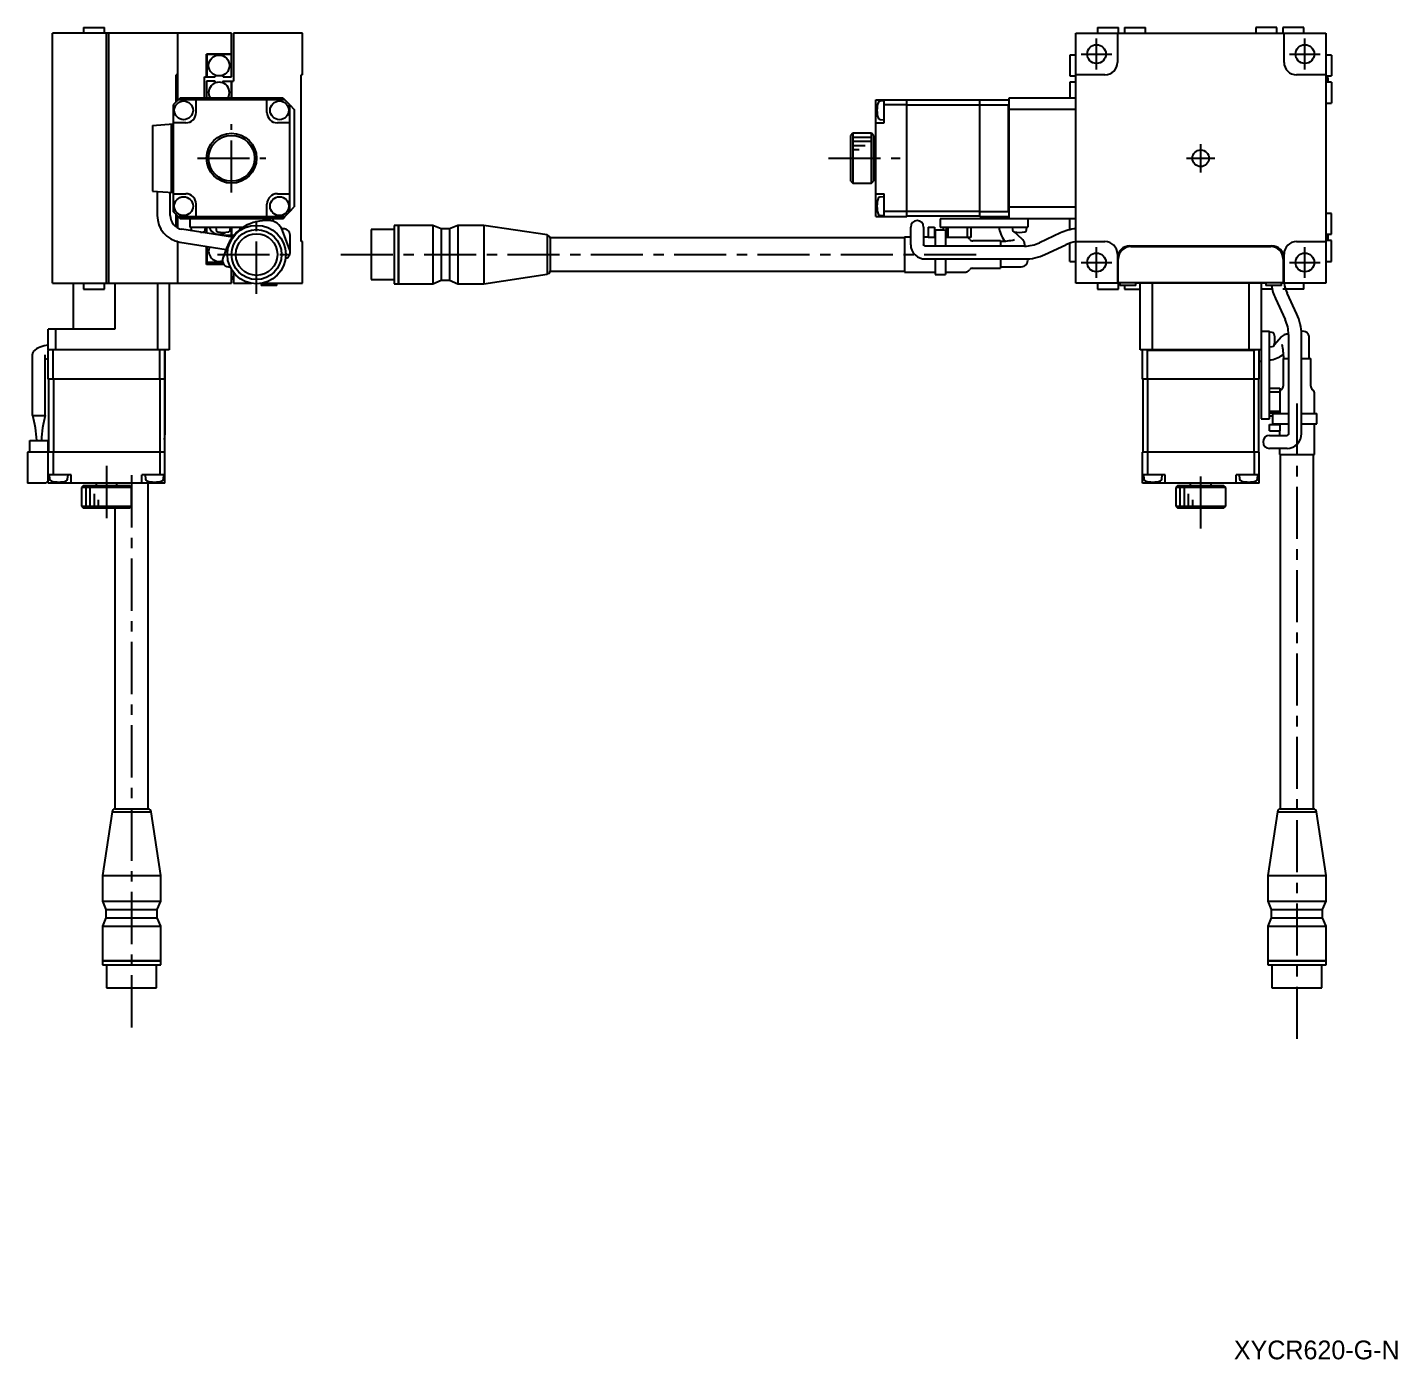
# Model space of a CAD drawing. Extents: x -249 to 412, y 17 to 418.
# Drawn here: x 83 to 411.9, y 16.9 to 336.6 of the extents above; entities that cross this region are included whole.
import ezdxf

# ---------------------------------------------------------------- set-up
doc = ezdxf.new("R2010")
doc.units = 0
doc.header["$LTSCALE"] = 10
doc.linetypes.add('CENTER', pattern=[2, 1.25, -0.25, 0.25, -0.25])
doc.layers.add('1', color=7, linetype='CONTINUOUS')
doc.styles.get("Standard").update_dxf_attribs({"font": 'FGP教科書体NT-M'})

msp = doc.modelspace()

# ---------------------------------------------------------------- linework, layer by layer
at = {"layer": '1', "color": 7, "linetype": 'CONTINUOUS'}
for p, q in [((96.482869, 336.622078), (96.482869, 335.222078)), ((96.482869, 336.622078), (101.482869, 336.622078)), ((101.482869, 335.222078), (101.482869, 336.622078)), ((339.846241, 336.622078), (344.846241, 336.622078)), ((339.846241, 336.622078), (339.846241, 335.222078)), ((344.846241, 335.222078), (344.846241, 336.622078)), ((346.346241, 336.622078), (351.346241, 336.622078)), ((346.346241, 336.622078), (346.346241, 335.222078)), ((351.346241, 335.222078), (351.346241, 336.622078)), ((382.846241, 336.622078), (377.846241, 336.622078)), ((377.846241, 336.622078), (377.846241, 335.222078)), ((382.846241, 335.222078), (382.846241, 336.622078)), ((389.346241, 336.622078), (384.346241, 336.622078)), ((384.346241, 336.622078), (384.346241, 335.222078)), ((389.346241, 335.222078), (389.346241, 336.622078)), ((88.982869, 275.222078), (88.982869, 335.222078)), ((131.982869, 335.222078), (88.982869, 335.222078)), ((101.982869, 275.222078), (101.982869, 335.222078)), ((102.482869, 335.222078), (102.482869, 275.222078)), ((118.982869, 335.222078), (118.982869, 319.078484)), ((131.982869, 324.722078), (131.982869, 335.222078)), ((132.482869, 335.222078), (132.482869, 323.722078)), ((148.982869, 335.222078), (132.482869, 335.222078)), ((148.982869, 325.222078), (148.982869, 335.222078)), ((334.596241, 335.222078), (394.596241, 335.222078)), ((334.596241, 275.222078), (334.596241, 335.222078)), ((344.596241, 335.222078), (344.596241, 328.222078)), ((384.596241, 328.222078), (384.596241, 335.222078)), ((394.596241, 335.222078), (394.596241, 275.222078)), ((125.982869, 330.222078), (131.982869, 330.222078)), ((125.982869, 324.722078), (125.982869, 330.222078)), ((126.032869, 330.172078), (125.982869, 330.222078)), ((126.032869, 330.172078), (126.032869, 324.722078)), ((131.982869, 330.172078), (126.032869, 330.172078)), ((334.596241, 329.972078), (333.196241, 329.972078)), ((333.196241, 329.972078), (333.196241, 324.972078)), ((395.996241, 329.972078), (394.596241, 329.972078)), ((395.996241, 329.972078), (395.996241, 324.972078)), ((118.982869, 325.222078), (118.682869, 325.222078)), ((118.682869, 318.790791), (118.682869, 325.222078)), ((125.482869, 319.722078), (125.482869, 324.722078)), ((125.482869, 324.722078), (127.980267, 324.722078)), ((127.980267, 323.722078), (125.982869, 323.722078)), ((125.982869, 323.722078), (125.982869, 319.722078)), ((127.980267, 324.722078), (128.319802, 325.061613)), ((128.319802, 323.382543), (127.980267, 323.722078)), ((129.985471, 324.722078), (129.645936, 325.061613)), ((129.985471, 323.722078), (129.645936, 323.382543)), ((129.985471, 324.722078), (131.982869, 324.722078)), ((129.985471, 323.722078), (132.482869, 323.722078)), ((131.932869, 319.722078), (131.932869, 323.722078)), ((131.982869, 323.722078), (131.982869, 319.722078)), ((148.982869, 325.222078), (148.682869, 325.222078)), ((148.682869, 285.222078), (148.682869, 325.222078)), ((333.196241, 324.972078), (334.596241, 324.972078)), ((333.196241, 323.472078), (333.196241, 319.722078)), ((334.596241, 323.472078), (333.196241, 323.472078)), ((341.596241, 325.222078), (334.596241, 325.222078)), ((394.596241, 325.222078), (387.596241, 325.222078)), ((394.596241, 324.972078), (395.996241, 324.972078)), ((395.096241, 324.622078), (394.596241, 324.622078)), ((395.996241, 323.472078), (394.596241, 323.472078)), ((395.096241, 324.622078), (395.096241, 323.472078)), ((395.996241, 323.472078), (395.996241, 318.472078)), ((119.18287, 319.222078), (117.98287, 318.022078)), ((119.70484, 319.722078), (119.18287, 319.222078)), ((144.78287, 319.222078), (119.18287, 319.222078)), ((119.70484, 319.722078), (144.260899, 319.722078)), ((123.48287, 316.222078), (123.48287, 319.222078)), ((140.48287, 316.222078), (140.48287, 319.222078)), ((144.260899, 319.722078), (144.78287, 319.222078)), ((145.98287, 318.022078), (144.78287, 319.222078)), ((286.596241, 291.222078), (286.596241, 319.222078)), ((286.596241, 319.222078), (294.096241, 319.222078)), ((288.596241, 313.722078), (288.596241, 319.222078)), ((294.096241, 291.222078), (294.096241, 319.222078)), ((311.596241, 319.122078), (294.096241, 319.122078)), ((311.596241, 319.222078), (318.596241, 319.222078)), ((311.596241, 291.222078), (311.596241, 319.222078)), ((318.596241, 319.722078), (334.596241, 319.722078)), ((318.596241, 290.722078), (318.596241, 319.722078)), ((117.98287, 318.06731), (117.98287, 292.376845)), ((145.98287, 318.022078), (146.98287, 316.883982)), ((145.98287, 292.422078), (145.98287, 318.022078)), ((146.98287, 316.883982), (146.98287, 293.560174)), ((288.596241, 318.972078), (287.610961, 318.885877)), ((294.096241, 318.022078), (288.596241, 318.022078)), ((311.596241, 317.980656), (294.096241, 317.980656)), ((311.596241, 318.022078), (318.496241, 318.022078)), ((318.496241, 318.022078), (318.596241, 318.122078)), ((318.496241, 292.422078), (318.496241, 318.022078)), ((334.596241, 316.883982), (318.596241, 316.883982)), ((394.596241, 318.472078), (395.996241, 318.472078)), ((112.98287, 313.122438), (117.98287, 313.472078)), ((112.98287, 313.122444), (112.98287, 297.321712)), ((117.48287, 313.437114), (117.48287, 297.007041)), ((120.98287, 313.722078), (117.98287, 313.722078)), ((145.98287, 313.722078), (142.98287, 313.722078)), ((286.596241, 313.722078), (288.596241, 313.722078)), ((287.610961, 314.558279), (288.596241, 314.472078)), ((281.096241, 311.222078), (280.596241, 310.722078)), ((280.596241, 299.722078), (280.596241, 310.722078)), ((281.096241, 311.222078), (281.096241, 299.222078)), ((285.596241, 311.222078), (281.096241, 311.222078)), ((285.596241, 299.222078), (285.596241, 311.222078)), ((286.096241, 310.722078), (285.596241, 311.222078)), ((286.096241, 310.722078), (286.096241, 299.722078)), ((286.596241, 307.722078), (286.096241, 307.722078)), ((286.096241, 302.722078), (286.596241, 302.722078)), ((280.596241, 299.722078), (281.096241, 299.222078)), ((285.596241, 299.222078), (286.096241, 299.722078)), ((112.98287, 297.321712), (117.98287, 296.972078)), ((114.15787, 297.239548), (114.15787, 291.491872)), ((117.25787, 291.491872), (117.25787, 297.022775)), ((117.98287, 296.722078), (120.98287, 296.722078)), ((142.98287, 296.722078), (145.98287, 296.722078)), ((281.096241, 299.222078), (285.596241, 299.222078)), ((286.596241, 296.722078), (288.596241, 296.722078)), ((288.596241, 291.222078), (288.596241, 296.722078)), ((123.48287, 291.222078), (123.48287, 294.222078)), ((140.48287, 291.222078), (140.48287, 294.222078)), ((145.98287, 292.422078), (146.98287, 293.560174)), ((288.596241, 295.972078), (287.610961, 295.885877)), ((318.596241, 293.560174), (334.596241, 293.560174)), ((117.98287, 292.422078), (119.18287, 291.222078)), ((118.682869, 288.724966), (118.682869, 291.653364)), ((118.982869, 291.365672), (118.982869, 288.53861)), ((119.18287, 291.222078), (119.70484, 290.722078)), ((119.18287, 291.222078), (144.78287, 291.222078)), ((144.260899, 290.722078), (119.70484, 290.722078)), ((121.98287, 290.722078), (121.98287, 288.722078)), ((140.859324, 290.253897), (140.211503, 290.253897)), ((141.98287, 290.07141), (141.98287, 290.722078)), ((144.260899, 290.722078), (144.78287, 291.222078)), ((144.78287, 291.222078), (145.98287, 292.422078)), ((286.596241, 291.222078), (294.096241, 291.222078)), ((287.610961, 291.558279), (288.596241, 291.472078)), ((294.096241, 292.422078), (288.596241, 292.422078)), ((311.596241, 292.463499), (294.096241, 292.463499)), ((311.596241, 291.322078), (294.096241, 291.322078)), ((302.096241, 290.722078), (302.096241, 288.722078)), ((334.596241, 290.722078), (302.096241, 290.722078)), ((311.596241, 292.422078), (318.496241, 292.422078)), ((311.596241, 291.222078), (318.596241, 291.222078)), ((315.865451, 291.222012), (315.915241, 290.721883)), ((318.596241, 292.322078), (318.496241, 292.422078)), ((323.096241, 290.722078), (323.096241, 288.722078)), ((333.196241, 288.071704), (333.196241, 290.722078)), ((395.996241, 291.972078), (394.596241, 291.972078)), ((395.996241, 286.972078), (395.996241, 291.972078)), ((132.18387, 286.250352), (120.052486, 288.171775)), ((121.98287, 288.722078), (134.878296, 288.722078)), ((122.23287, 288.722078), (122.292606, 288.03929)), ((125.482869, 287.311686), (125.482869, 287.688865)), ((125.673133, 288.03929), (125.73287, 288.722078)), ((125.982869, 288.722078), (125.982869, 287.232494)), ((128.147793, 286.889604), (128.319802, 287.061613)), ((128.23287, 288.722078), (128.292606, 288.03929)), ((129.645936, 287.061613), (129.985471, 286.722078)), ((132.482869, 286.722078), (129.985471, 286.722078)), ((131.673133, 288.03929), (131.73287, 288.722078)), ((131.932869, 286.722078), (131.932869, 288.722078)), ((131.982869, 288.722078), (131.982869, 286.722078)), ((132.482869, 286.722078), (132.482869, 286.628127)), ((133.93287, 288.722078), (133.93287, 288.05127)), ((145.939393, 283.126026), (144.195233, 287.918069)), ((146.03287, 282.595895), (146.03287, 286.747706)), ((171.010454, 288.122076), (165.510453, 288.122076)), ((165.510453, 288.122076), (165.510453, 276.12208)), ((172.010456, 289.122077), (171.010454, 289.122077)), ((171.010454, 289.122077), (171.010454, 275.122079)), ((172.010456, 289.122077), (172.010456, 275.122079)), ((172.060456, 289.122077), (172.010456, 289.072077)), ((172.060456, 289.122077), (172.060456, 275.122079)), ((180.317456, 289.122077), (172.060456, 289.122077)), ((180.317456, 289.122077), (180.317456, 275.122079)), ((182.317456, 288.272078), (180.317456, 289.122077)), ((182.317456, 288.272078), (182.317456, 275.972078)), ((184.317456, 288.272078), (182.317456, 288.272078)), ((186.317456, 289.122077), (184.317456, 288.272078)), ((184.317456, 288.272078), (184.317456, 275.972078)), ((186.317456, 289.122077), (186.317456, 275.122079)), ((192.510455, 289.122077), (186.317456, 289.122077)), ((192.510455, 289.122077), (192.510455, 275.122079)), ((207.744437, 286.806403), (192.510455, 289.122077)), ((207.744437, 286.806403), (207.744437, 277.437752)), ((208.468111, 286.122078), (208.468111, 278.122078)), ((293.510455, 286.122078), (208.468111, 286.122078)), ((294.983163, 286.322078), (293.510455, 286.322078)), ((293.510455, 286.322078), (293.510455, 277.922078)), ((294.983163, 284.47528), (294.983163, 288.703897)), ((298.083163, 288.703897), (298.083163, 284.47528)), ((299.196241, 286.322078), (298.083163, 286.322078)), ((299.196241, 288.722078), (299.196241, 286.222078)), ((299.196241, 288.722078), (300.696241, 288.722078)), ((300.846241, 286.222078), (299.196241, 286.222078)), ((300.696241, 288.722078), (300.696241, 286.222078)), ((300.696241, 287.492078), (300.846241, 287.492078)), ((300.846241, 286.292078), (300.696241, 286.292078)), ((303.041116, 287.992078), (300.846241, 287.992078)), ((300.846241, 287.992078), (300.846241, 284.145895)), ((302.096241, 288.722078), (323.096241, 288.722078)), ((302.796241, 288.722078), (302.796241, 287.992078)), ((303.346241, 287.876802), (303.041116, 287.992078)), ((303.346241, 287.876802), (303.346241, 284.145895)), ((303.496241, 286.292078), (303.346241, 286.292078)), ((309.396241, 286.222078), (303.346241, 286.222078)), ((303.496241, 288.722078), (303.496241, 286.222078)), ((303.911562, 288.722078), (303.911562, 286.222078)), ((308.578996, 288.722078), (308.578996, 286.222078)), ((309.396241, 288.722078), (309.396241, 286.222078)), ((319.346241, 288.722078), (319.405977, 288.03929)), ((321.752882, 285.824703), (319.739897, 287.610591)), ((322.786505, 288.03929), (322.846241, 288.722078)), ((330.931947, 287.289933), (325.887341, 284.937594)), ((394.596241, 286.972078), (395.996241, 286.972078)), ((395.096241, 286.972078), (395.096241, 285.822078)), ((118.682869, 285.222078), (118.682869, 285.31728)), ((118.982869, 285.222078), (118.682869, 285.222078)), ((118.982869, 285.232628), (118.982869, 275.222078)), ((119.567539, 285.109941), (130.662572, 283.35266)), ((125.982869, 279.722078), (125.982869, 284.093852)), ((126.032869, 284.085933), (126.032869, 280.272078)), ((130.767592, 283.6412), (129.896044, 281.246641)), ((148.982869, 285.222078), (148.682869, 285.222078)), ((148.982869, 275.222078), (148.982869, 285.222078)), ((298.084572, 284.450612), (298.083163, 284.47528)), ((298.088702, 284.426381), (298.084572, 284.450612)), ((298.094587, 284.405098), (298.088702, 284.426381)), ((298.101747, 284.385867), (298.094587, 284.405098)), ((298.109926, 284.368154), (298.101747, 284.385867)), ((298.118969, 284.351635), (298.109926, 284.368154)), ((298.12877, 284.33611), (298.118969, 284.351635)), ((298.139249, 284.321446), (298.12877, 284.33611)), ((298.150344, 284.307554), (298.139249, 284.321446)), ((298.162001, 284.294373), (298.150344, 284.307554)), ((298.174174, 284.281858), (298.162001, 284.294373)), ((298.186823, 284.269974), (298.174174, 284.281858)), ((298.199913, 284.258698), (298.186823, 284.269974)), ((298.213409, 284.248009), (298.199913, 284.258698)), ((298.227283, 284.237892), (298.213409, 284.248009)), ((298.241508, 284.228334), (298.227283, 284.237892)), ((298.256057, 284.219327), (298.241508, 284.228334)), ((298.270906, 284.21086), (298.256057, 284.219327)), ((298.286035, 284.202928), (298.270906, 284.21086)), ((298.301421, 284.195525), (298.286035, 284.202928)), ((298.317044, 284.188646), (298.301421, 284.195525)), ((298.332887, 284.182288), (298.317044, 284.188646)), ((298.34893, 284.176446), (298.332887, 284.182288)), ((298.365157, 284.17112), (298.34893, 284.176446)), ((298.381551, 284.166305), (298.365157, 284.17112)), ((298.398096, 284.162002), (298.381551, 284.166305)), ((298.414775, 284.158208), (298.398096, 284.162002)), ((298.431574, 284.154922), (298.414775, 284.158208)), ((298.448477, 284.152146), (298.431574, 284.154922)), ((298.46547, 284.149877), (298.448477, 284.152146)), ((298.482538, 284.148117), (298.46547, 284.149877)), ((298.499668, 284.146866), (298.482538, 284.148117)), ((298.516844, 284.146126), (298.499668, 284.146866)), ((298.533163, 284.145895), (298.516844, 284.146126)), ((322.316217, 284.145895), (298.533163, 284.145895)), ((309.217561, 285.714971), (308.903348, 286.029185)), ((316.510455, 285.422078), (309.924668, 285.422078)), ((316.510455, 285.422078), (316.510455, 284.145895)), ((317.446716, 285.501216), (317.46872, 285.481392)), ((317.46872, 285.481392), (317.612793, 285.353573)), ((322.327953, 284.801259), (322.289267, 284.976981)), ((322.305484, 284.145153), (322.327091, 284.252382)), ((322.327091, 284.252382), (322.347623, 284.43688)), ((322.347699, 284.620559), (322.327953, 284.801259)), ((322.347623, 284.43688), (322.347699, 284.620559)), ((327.197457, 282.12804), (332.242063, 284.480379)), ((333.196241, 280.472078), (333.196241, 284.856634)), ((334.596241, 285.222078), (341.596241, 285.222078)), ((347.596241, 284.222078), (381.596241, 284.222078)), ((347.796241, 284.022078), (381.396241, 284.022078)), ((387.596241, 285.222078), (394.596241, 285.222078)), ((394.596241, 285.822078), (395.096241, 285.822078)), ((395.996241, 285.472078), (394.596241, 285.472078)), ((395.996241, 280.472078), (395.996241, 285.472078)), ((126.032869, 280.272078), (125.982869, 280.222078)), ((129.883542, 280.222078), (125.982869, 280.222078)), ((130.163616, 279.722078), (125.982869, 279.722078)), ((126.032869, 280.272078), (129.86765, 280.272078)), ((298.533163, 281.045895), (322.316217, 281.045895)), ((300.846241, 281.045895), (300.846241, 277.322078)), ((303.346241, 281.045895), (303.346241, 277.322078)), ((316.510455, 281.045895), (316.510455, 278.822078)), ((333.196241, 280.472078), (334.596241, 280.472078)), ((344.596241, 282.222078), (344.596241, 275.222078)), ((344.796241, 275.322078), (344.796241, 281.022078)), ((384.396241, 281.022078), (384.396241, 275.322078)), ((384.596241, 275.222078), (384.596241, 282.222078)), ((394.596241, 280.472078), (395.996241, 280.472078)), ((131.63743, 279.16651), (131.352568, 279.16651)), ((131.982869, 275.222078), (131.982869, 278.516529)), ((132.482869, 276.722078), (131.982869, 276.722078)), ((132.482869, 277.791953), (132.482869, 275.222078)), ((192.510455, 275.122079), (207.744437, 277.437752)), ((208.468111, 278.122078), (293.510455, 278.122078)), ((293.510455, 277.922078), (300.846241, 277.922078)), ((300.846241, 277.322078), (303.346241, 277.322078)), ((303.346241, 277.922078), (308.196241, 277.922078)), ((308.903348, 278.214971), (309.217561, 278.529185)), ((309.924668, 278.822078), (316.510455, 278.822078)), ((316.510455, 279.16651), (321.533163, 279.16651)), ((88.982869, 275.222078), (131.982869, 275.222078)), ((93.98287, 275.222078), (93.98287, 264.222078)), ((96.482869, 275.222078), (96.482869, 273.822078)), ((96.482869, 273.822078), (101.482869, 273.822078)), ((101.482869, 273.822078), (101.482869, 275.222078)), ((103.98287, 275.222078), (103.98287, 264.222078)), ((114.260899, 259.222078), (114.260899, 275.222078)), ((116.98287, 275.222078), (116.98287, 259.222078)), ((132.482869, 276.222078), (131.982869, 276.222078)), ((132.482869, 275.222078), (136.803893, 275.222078)), ((139.082869, 275.209048), (139.082869, 274.722078)), ((142.882869, 274.722078), (139.082869, 274.722078)), ((139.161847, 275.222078), (148.982869, 275.222078)), ((142.882869, 274.722078), (142.882869, 275.222078)), ((165.510453, 276.12208), (171.010454, 276.12208)), ((171.010454, 275.122079), (172.010456, 275.122079)), ((172.010456, 275.172079), (172.060456, 275.122079)), ((172.060456, 275.122079), (180.317456, 275.122079)), ((180.317456, 275.122079), (182.317456, 275.972078)), ((182.317456, 275.972078), (184.317456, 275.972078)), ((184.317456, 275.972078), (186.317456, 275.122079)), ((186.317456, 275.122079), (192.510455, 275.122079)), ((345.196241, 275.222078), (334.596241, 275.222078)), ((339.846241, 275.222078), (339.846241, 273.822078)), ((339.846241, 273.822078), (344.846241, 273.822078)), ((344.596241, 275.822078), (344.796241, 275.822078)), ((384.396241, 275.322078), (344.796241, 275.322078)), ((344.846241, 273.822078), (344.846241, 275.222078)), ((345.196241, 275.322078), (345.196241, 274.722078)), ((348.996241, 274.722078), (345.196241, 274.722078)), ((346.346241, 274.722078), (346.346241, 273.822078)), ((346.346241, 273.822078), (350.096241, 273.822078)), ((348.996241, 274.722078), (348.996241, 275.322078)), ((380.196241, 275.222078), (348.996241, 275.222078)), ((350.096241, 259.222078), (350.096241, 275.222078)), ((352.934337, 275.222078), (352.934337, 259.222078)), ((359.096241, 275.222078), (359.096241, 275.322078)), ((370.096241, 275.222078), (370.096241, 275.322078)), ((376.258145, 259.222078), (376.258145, 275.222078)), ((379.096241, 275.222078), (379.096241, 242.722078)), ((381.746615, 273.822078), (379.096241, 273.822078)), ((380.196241, 275.322078), (380.196241, 274.722078)), ((383.996241, 274.722078), (380.196241, 274.722078)), ((383.996241, 274.722078), (383.996241, 275.322078)), ((394.596241, 275.222078), (383.996241, 275.222078)), ((389.346241, 273.822078), (384.346241, 273.822078)), ((384.396241, 275.822078), (384.596241, 275.822078)), ((389.346241, 273.822078), (389.346241, 275.222078)), ((382.528386, 271.557784), (384.880724, 266.513178)), ((387.690279, 267.823294), (385.33794, 272.8679)), ((87.98287, 259.222078), (87.98287, 264.222078)), ((103.98287, 264.222078), (87.98287, 264.222078)), ((89.70484, 264.222078), (89.70484, 259.222078)), ((379.096241, 263.722078), (381.096241, 263.722078)), ((381.096241, 242.722078), (381.096241, 263.722078)), ((381.779028, 263.412342), (381.096241, 263.472078)), ((381.096241, 259.972078), (381.779028, 260.031814)), ((383.993616, 262.378719), (382.207728, 260.365734)), ((385.01706, 262.95379), (384.841338, 262.915104)), ((385.19776, 262.973536), (385.01706, 262.95379)), ((385.381439, 262.97346), (385.19776, 262.973536)), ((385.565937, 262.952928), (385.381439, 262.97346)), ((385.673166, 262.931321), (385.565937, 262.952928)), ((385.672424, 262.942053), (385.672424, 239.159)), ((388.772424, 239.159), (388.772424, 262.942053)), ((390.651809, 257.136291), (390.651809, 262.159)), ((84.161216, 258.126378), (84.15787, 258.023315)), ((84.15787, 258.023315), (84.15787, 243.522078)), ((84.175455, 258.259111), (84.161216, 258.126378)), ((84.209207, 258.424197), (84.175455, 258.259111)), ((84.260044, 258.584532), (84.209207, 258.424197)), ((84.326292, 258.736534), (84.260044, 258.584532)), ((84.400541, 258.869497), (84.326292, 258.736534)), ((87.257055, 256.99318), (87.982088, 257.173106)), ((87.25787, 243.522078), (87.25787, 258.023315)), ((88.08287, 259.222078), (87.98287, 259.122078)), ((116.98287, 259.222078), (87.98287, 259.222078)), ((87.98287, 252.222078), (87.98287, 259.122078)), ((89.18287, 252.222078), (89.18287, 259.222078)), ((114.78287, 252.222078), (114.78287, 259.222078)), ((115.98287, 259.122078), (115.88287, 259.222078)), ((115.98287, 252.222078), (115.98287, 259.122078)), ((116.03287, 239.159), (116.03287, 259.222078)), ((379.096241, 259.222078), (350.096241, 259.222078)), ((350.596241, 252.222078), (350.596241, 259.222078)), ((351.796241, 259.122078), (351.696241, 259.222078)), ((351.796241, 252.222078), (351.796241, 259.122078)), ((377.396241, 259.122078), (351.796241, 259.122078)), ((377.496241, 259.222078), (377.396241, 259.122078)), ((377.396241, 252.222078), (377.396241, 259.122078)), ((378.596241, 252.222078), (378.596241, 259.222078)), ((378.596307, 256.491288), (379.096436, 256.541078)), ((384.317103, 258.072553), (384.336927, 258.094557)), ((384.336927, 258.094557), (384.464746, 258.23863)), ((384.396241, 257.136291), (385.672424, 257.136291)), ((384.396241, 257.136291), (384.396241, 250.550505)), ((388.772424, 257.136291), (390.996241, 257.136291)), ((390.996241, 250.550505), (390.996241, 257.136291)), ((115.98287, 252.222078), (87.98287, 252.222078)), ((88.08287, 252.222078), (88.08287, 234.722078)), ((89.224291, 252.222078), (89.224291, 234.722078)), ((114.741448, 252.222078), (114.741448, 234.722078)), ((115.88287, 252.222078), (115.88287, 234.722078)), ((378.596241, 252.222078), (350.596241, 252.222078)), ((350.696241, 252.222078), (350.696241, 234.722078)), ((351.837662, 252.222078), (351.837662, 234.722078)), ((377.35482, 252.222078), (377.35482, 234.722078)), ((378.496241, 252.222078), (378.496241, 234.722078)), ((381.096241, 250.022078), (383.596241, 250.022078)), ((383.596241, 250.022078), (383.596241, 243.972078)), ((381.096241, 249.204833), (383.596241, 249.204833)), ((384.103348, 249.843398), (383.789134, 249.529185)), ((391.603348, 249.529185), (391.289134, 249.843398)), ((391.896241, 243.972078), (391.896241, 248.822078)), ((84.15787, 243.522078), (87.28287, 243.522078)), ((381.096241, 244.537399), (383.596241, 244.537399)), ((381.096241, 244.122078), (383.596241, 244.122078)), ((381.096241, 243.422078), (381.826241, 243.422078)), ((381.941516, 243.972078), (381.826241, 243.666953)), ((381.826241, 243.666953), (381.826241, 241.472078)), ((381.941516, 243.972078), (385.672424, 243.972078)), ((383.526241, 244.122078), (383.526241, 243.972078)), ((388.772424, 243.972078), (392.496241, 243.972078)), ((392.496241, 241.472078), (392.496241, 243.972078)), ((379.096241, 242.722078), (381.096241, 242.722078)), ((381.096241, 241.322078), (383.596241, 241.322078)), ((381.096241, 239.822078), (381.096241, 241.322078)), ((381.826241, 241.472078), (385.672424, 241.472078)), ((382.326241, 241.322078), (382.326241, 241.472078)), ((383.526241, 241.472078), (383.526241, 241.322078)), ((383.596241, 241.472078), (383.596241, 239.822078)), ((388.772424, 241.472078), (392.496241, 241.472078)), ((391.896241, 234.136291), (391.896241, 241.472078)), ((83.58287, 234.722078), (83.58287, 237.522078)), ((83.58287, 237.522078), (87.98287, 237.522078)), ((87.98287, 227.222078), (87.98287, 237.522078)), ((115.883511, 237.724097), (116.03287, 239.159)), ((381.096241, 239.822078), (383.596241, 239.822078)), ((381.114422, 238.709), (385.343038, 238.709)), ((383.496241, 239.822078), (383.496241, 238.709)), ((385.367707, 238.710409), (385.343038, 238.709)), ((385.391938, 238.714539), (385.367707, 238.710409)), ((385.413221, 238.720424), (385.391938, 238.714539)), ((385.432452, 238.727584), (385.413221, 238.720424)), ((385.450165, 238.735763), (385.432452, 238.727584)), ((385.466684, 238.744806), (385.450165, 238.735763)), ((385.482209, 238.754607), (385.466684, 238.744806)), ((385.496873, 238.765086), (385.482209, 238.754607)), ((385.510765, 238.776181), (385.496873, 238.765086)), ((385.523946, 238.787838), (385.510765, 238.776181)), ((385.536461, 238.800011), (385.523946, 238.787838)), ((385.548345, 238.81266), (385.536461, 238.800011)), ((385.559621, 238.82575), (385.548345, 238.81266)), ((385.57031, 238.839246), (385.559621, 238.82575)), ((385.580427, 238.85312), (385.57031, 238.839246)), ((385.589985, 238.867345), (385.580427, 238.85312)), ((385.598992, 238.881893), (385.589985, 238.867345)), ((385.607459, 238.896743), (385.598992, 238.881893)), ((385.615391, 238.911871), (385.607459, 238.896743)), ((385.622794, 238.927257), (385.615391, 238.911871)), ((385.629673, 238.942881), (385.622794, 238.927257)), ((385.636031, 238.958724), (385.629673, 238.942881)), ((385.641872, 238.974767), (385.636031, 238.958724)), ((385.647199, 238.990994), (385.641872, 238.974767)), ((385.652014, 239.007388), (385.647199, 238.990994)), ((385.656317, 239.023932), (385.652014, 239.007388)), ((385.660111, 239.040612), (385.656317, 239.023932)), ((385.663396, 239.05741), (385.660111, 239.040612)), ((385.666173, 239.074314), (385.663396, 239.05741)), ((385.668442, 239.091307), (385.666173, 239.074314)), ((385.670202, 239.108375), (385.668442, 239.091307)), ((385.671453, 239.125505), (385.670202, 239.108375)), ((385.672193, 239.142681), (385.671453, 239.125505)), ((385.672424, 239.159), (385.672193, 239.142681)), ((82.98287, 234.722078), (82.98287, 227.222078)), ((115.98287, 234.722078), (82.98287, 234.722078)), ((89.18287, 234.722078), (89.18287, 229.222078)), ((114.78287, 234.722078), (114.78287, 229.222078)), ((115.98287, 227.222078), (115.98287, 234.722078)), ((350.596241, 227.222078), (350.596241, 234.722078)), ((378.596241, 234.722078), (350.596241, 234.722078)), ((351.796241, 234.722078), (351.796241, 229.222078)), ((377.396241, 234.722078), (377.396241, 229.222078)), ((378.596241, 227.222078), (378.596241, 234.722078)), ((385.343038, 235.609), (381.114422, 235.609)), ((383.496241, 235.609), (383.496241, 234.136291)), ((383.496241, 234.136291), (391.896241, 234.136291)), ((383.696241, 234.136291), (383.696241, 149.093948)), ((391.696241, 149.093948), (391.696241, 234.136291)), ((87.48287, 227.222078), (82.98287, 227.222078)), ((87.48287, 227.522078), (87.98287, 227.522078)), ((87.48287, 227.222078), (87.48287, 227.522078)), ((93.48287, 229.222078), (87.98287, 229.222078)), ((115.98287, 227.222078), (87.98287, 227.222078)), ((88.23287, 229.222078), (88.31907, 228.236798)), ((92.646669, 228.236798), (92.73287, 229.222078)), ((93.48287, 227.222078), (93.48287, 229.222078)), ((99.48287, 227.222078), (99.48287, 226.722078)), ((104.48287, 226.722078), (104.48287, 227.222078)), ((110.48287, 227.222078), (110.48287, 229.222078)), ((115.98287, 229.222078), (110.48287, 229.222078)), ((111.23287, 229.222078), (111.31907, 228.236798)), ((111.98287, 149.093948), (111.98287, 227.222078)), ((115.646669, 228.236798), (115.73287, 229.222078)), ((356.096241, 229.222078), (350.596241, 229.222078)), ((378.596241, 227.222078), (350.596241, 227.222078)), ((350.846241, 229.222078), (350.932442, 228.236798)), ((355.26004, 228.236798), (355.346241, 229.222078)), ((356.096241, 227.222078), (356.096241, 229.222078)), ((362.096241, 227.222078), (362.096241, 226.722078)), ((367.096241, 226.722078), (367.096241, 227.222078)), ((373.096241, 227.222078), (373.096241, 229.222078)), ((378.596241, 229.222078), (373.096241, 229.222078)), ((373.846241, 229.222078), (373.932442, 228.236798)), ((378.26004, 228.236798), (378.346241, 229.222078)), ((96.48287, 226.722078), (95.98287, 226.222078)), ((95.98287, 226.222078), (95.98287, 221.722078)), ((107.98287, 226.222078), (95.98287, 226.222078)), ((96.48287, 226.722078), (107.48287, 226.722078)), ((107.98287, 226.222078), (107.48287, 226.722078)), ((107.98287, 221.722078), (107.98287, 226.222078)), ((359.096241, 226.722078), (358.596241, 226.222078)), ((370.596241, 226.222078), (358.596241, 226.222078)), ((358.596241, 226.222078), (358.596241, 221.722078)), ((359.096241, 226.722078), (370.096241, 226.722078)), ((370.596241, 226.222078), (370.096241, 226.722078)), ((370.596241, 221.722078), (370.596241, 226.222078)), ((95.98287, 221.722078), (96.48287, 221.222078)), ((95.98287, 221.722078), (107.98287, 221.722078)), ((107.48287, 221.222078), (96.48287, 221.222078)), ((103.98287, 221.222078), (103.98287, 149.093948)), ((107.48287, 221.222078), (107.98287, 221.722078)), ((358.596241, 221.722078), (370.596241, 221.722078)), ((358.596241, 221.722078), (359.096241, 221.222078)), ((370.096241, 221.222078), (359.096241, 221.222078)), ((370.096241, 221.222078), (370.596241, 221.722078)), ((103.298544, 148.370274), (100.982871, 133.136291)), ((103.298544, 148.370274), (112.667195, 148.370274)), ((103.98287, 149.093948), (111.98287, 149.093948)), ((114.982869, 133.136291), (112.667195, 148.370274)), ((383.011916, 148.370274), (380.696242, 133.136291)), ((383.011916, 148.370274), (392.380567, 148.370274)), ((383.696241, 149.093948), (391.696241, 149.093948)), ((394.69624, 133.136291), (392.380567, 148.370274)), ((100.982871, 133.136291), (114.982869, 133.136291)), ((100.982871, 133.136291), (100.982871, 126.943292)), ((114.982869, 126.943292), (114.982869, 133.136291)), ((380.696242, 133.136291), (394.69624, 133.136291)), ((380.696242, 133.136291), (380.696242, 126.943292)), ((394.69624, 126.943292), (394.69624, 133.136291)), ((100.982871, 126.943292), (114.982869, 126.943292)), ((100.982871, 126.943292), (101.83287, 124.943292)), ((114.13287, 124.943292), (114.982869, 126.943292)), ((380.696242, 126.943292), (394.69624, 126.943292)), ((380.696242, 126.943292), (381.546241, 124.943292)), ((393.846241, 124.943292), (394.69624, 126.943292)), ((101.83287, 122.943292), (100.982871, 120.943292)), ((101.83287, 124.943292), (114.13287, 124.943292)), ((101.83287, 124.943292), (101.83287, 122.943292)), ((101.83287, 122.943292), (114.13287, 122.943292)), ((114.13287, 122.943292), (114.13287, 124.943292)), ((114.982869, 120.943292), (114.13287, 122.943292)), ((381.546241, 122.943292), (380.696242, 120.943292)), ((381.546241, 124.943292), (393.846241, 124.943292)), ((381.546241, 124.943292), (381.546241, 122.943292)), ((381.546241, 122.943292), (393.846241, 122.943292)), ((393.846241, 122.943292), (393.846241, 124.943292)), ((394.69624, 120.943292), (393.846241, 122.943292)), ((100.982871, 120.943292), (114.982869, 120.943292)), ((100.982871, 120.943292), (100.982871, 112.686292)), ((114.982869, 112.686292), (114.982869, 120.943292)), ((380.696242, 120.943292), (394.69624, 120.943292)), ((380.696242, 120.943292), (380.696242, 112.686292)), ((394.69624, 112.686292), (394.69624, 120.943292)), ((100.982871, 112.686292), (114.982869, 112.686292)), ((100.982871, 112.686292), (101.032871, 112.636292)), ((100.982871, 112.636292), (114.982869, 112.636292)), ((100.982871, 112.636292), (100.982871, 111.63629)), ((114.932869, 112.636292), (114.982869, 112.686292)), ((114.982869, 111.63629), (114.982869, 112.636292)), ((380.696242, 112.686292), (394.69624, 112.686292)), ((380.696242, 112.686292), (380.746242, 112.636292)), ((380.696242, 112.636292), (394.69624, 112.636292)), ((380.696242, 112.636292), (380.696242, 111.63629)), ((394.64624, 112.636292), (394.69624, 112.686292)), ((394.69624, 111.63629), (394.69624, 112.636292)), ((100.982871, 111.63629), (114.982869, 111.63629)), ((101.982872, 111.63629), (101.982872, 106.136289)), ((113.982868, 106.136289), (113.982868, 111.63629)), ((380.696242, 111.63629), (394.69624, 111.63629)), ((381.696243, 111.63629), (381.696243, 106.136289)), ((393.696239, 106.136289), (393.696239, 111.63629)), ((101.982872, 106.136289), (113.982868, 106.136289)), ((381.696243, 106.136289), (393.696239, 106.136289))]:
    msp.add_line(p, q, dxfattribs=at)
at = {"layer": '1', "color": 4, "linetype": 'CENTER'}
for p, q in [((339.596241, 326.522078), (339.596241, 333.922078)), ((389.596241, 326.522078), (389.596241, 333.922078)), ((335.896241, 330.222078), (343.296241, 330.222078)), ((385.896241, 330.222078), (393.296241, 330.222078)), ((131.98287, 297.022078), (131.98287, 313.422078)), ((364.596241, 301.822078), (364.596241, 308.622078)), ((123.78287, 305.222078), (140.18287, 305.222078)), ((275.279255, 305.222078), (292.447743, 305.222078)), ((361.196241, 305.222078), (367.996241, 305.222078)), ((137.98287, 272.722079), (137.98287, 291.522077)), ((339.596241, 276.522078), (339.596241, 283.922078)), ((389.596241, 276.522078), (389.596241, 283.922078)), ((128.582871, 282.122078), (147.382869, 282.122078)), ((158.228141, 282.122078), (312.776525, 282.122078)), ((335.896241, 280.222078), (343.296241, 280.222078)), ((385.896241, 280.222078), (393.296241, 280.222078)), ((387.696241, 246.379184), (387.696241, 91.379184)), ((101.98287, 231.379184), (101.98287, 216.379184)), ((364.596241, 216.379184), (364.596241, 231.379184)), ((107.98287, 229.147236), (107.98287, 96.379184))]:
    msp.add_line(p, q, dxfattribs=at)
at = {"layer": '1', "color": 9, "linetype": 'CONTINUOUS'}
for p, q in [((285.596241, 310.222078), (281.096241, 310.222078)), ((285.596241, 309.222078), (281.096241, 309.222078)), ((284.096241, 308.222078), (281.096241, 308.222078)), ((282.596241, 307.222078), (281.096241, 307.222078)), ((96.98287, 226.222078), (96.98287, 221.722078)), ((97.98287, 226.222078), (97.98287, 221.722078)), ((98.98287, 224.722078), (98.98287, 221.722078)), ((359.596241, 226.222078), (359.596241, 221.722078)), ((360.596241, 226.222078), (360.596241, 221.722078)), ((361.596241, 224.722078), (361.596241, 221.722078)), ((99.98287, 223.222078), (99.98287, 221.722078)), ((362.596241, 223.222078), (362.596241, 221.722078))]:
    msp.add_line(p, q, dxfattribs=at)
at = {"layer": '1', "color": 7, "linetype": 'CONTINUOUS'}
for centre, radius in [((339.596241, 330.222078), 2.25), ((389.596241, 330.222078), 2.25), ((128.982869, 327.472078), 2.5), ((120.48287, 316.722078), 2.25), ((143.48287, 316.722078), 2.25), ((131.98287, 305.222078), 6), ((131.98287, 305.222078), 5.5), ((364.596241, 305.222078), 2), ((120.48287, 293.722078), 2.25), ((143.48287, 293.722078), 2.25), ((137.98287, 282.122078), 6.999999), ((137.98287, 282.122078), 5.999998), ((137.98287, 282.122078), 5), ((339.596241, 280.222078), 2.25), ((389.596241, 280.222078), 2.25)]:
    msp.add_circle(centre, radius, dxfattribs=at)
for centre, radius, start, end in [((341.596241, 328.222078), 3, 270, 0), ((387.596241, 328.222078), 3, 180, 270), ((128.982869, 320.972078), 2.5, 329.999997, 210.000003), ((120.98287, 316.222078), 2.5, 270, 0), ((142.98287, 316.222078), 2.5, 180, 270), ((292.896241, 316.722078), 6, 162.370845, 197.629155), ((287.654539, 318.38778), 0.5, 95, 162.370845), ((287.654539, 315.056376), 0.5, 197.629155, 265), ((120.98287, 294.222078), 2.5, 0, 90), ((142.98287, 294.222078), 2.5, 90, 180), ((292.896241, 293.722078), 6, 162.370845, 197.629155), ((287.654539, 295.38778), 0.5, 95, 162.370845), ((120.587976, 291.458648), 6.430193, 179.703957, 260.868859), ((120.588399, 291.459068), 3.330691, 179.435683, 260.74077), ((140.211503, 280.203897), 10.05, 90, 160), ((140.859324, 286.703897), 3.55, 20, 90), ((287.654539, 292.056376), 0.5, 197.629155, 265), ((296.533163, 288.703897), 1.55, 0, 180), ((122.790703, 288.082868), 0.5, 185, 213.928061), ((123.98287, 292.422078), 5, 276.726927, 285.362549), ((125.175036, 288.082868), 0.5, 285.362549, 355), ((128.982869, 289.472078), 2.5, 197.457606, 305.758888), ((128.790703, 288.082868), 0.5, 185, 254.637451), ((129.98287, 292.422078), 5, 254.637451, 285.362549), ((131.175036, 288.082868), 0.5, 285.362549, 355), ((144.480953, 286.754876), 1.551947, 359.624161, 105.928058), ((207.510454, 285.834161), 1.000002, 16.733256, 76.468302), ((306.096241, 288.792078), 3.3, 213.55731, 218.01228), ((308.196241, 285.322078), 1, 45, 64.158031), ((322.38341, 289.252532), 6.205629, 184.903834, 216.950045), ((319.904075, 288.082868), 0.5, 185, 254.637451), ((321.096241, 292.422078), 5, 254.637451, 285.362549), ((322.288408, 288.082868), 0.5, 285.362549, 355), ((335.813188, 276.822078), 11.55, 96.048129, 115), ((128.982869, 282.972078), 2.5, 156.198916, 289.226496), ((144.48287, 282.595895), 1.55, 285.944446, 20), ((298.472758, 284.535486), 3.490114, 180.988424, 270.991701), ((309.924668, 286.422078), 1, 225, 270), ((316.633817, 299.381481), 14.076434, 269.498122, 283.362594), ((320.594167, 284.497985), 1.761477, 15.77906601, 48.86702875), ((322.316217, 292.595895), 8.45, 270, 295), ((335.813188, 276.822078), 8.45, 98.280443, 115), ((341.596241, 282.222078), 3, 0, 90), ((347.596241, 281.222078), 3, 90, 180), ((347.796241, 281.022078), 3, 90, 180), ((381.396241, 281.022078), 3, 0, 90), ((381.596241, 281.222078), 3, 0, 90), ((387.596241, 282.222078), 3, 90, 180), ((131.352568, 280.71651), 1.55, 160, 280.166306), ((321.533163, 280.71651), 1.55, 270, 13.135679), ((322.316217, 292.595895), 11.55, 270, 295), ((207.510454, 278.409995), 1.000002, 283.531698, 343.266744), ((308.196241, 278.922078), 1, 270, 315), ((309.924668, 277.822078), 1, 90, 135), ((392.996241, 276.439025), 11.55, 188.548896, 205), ((392.996241, 276.439025), 8.45, 188.280443, 205), ((377.222424, 262.942053), 8.45, 0, 25), ((377.222424, 262.942053), 11.55, 0, 25), ((381.735451, 262.914244), 0.5, 15.362549, 85), ((389.101809, 262.159), 1.55, 0, 103.135679), ((88.293629, 254.5143), 5.841564, 93.05552734, 131.79336857), ((381.735451, 260.529911), 0.5, 275, 344.637451), ((377.396241, 261.722078), 5, 344.637451, 15.362549), ((385.320334, 261.220004), 1.761477, 105.77906601, 138.86702875), ((370.436838, 257.259654), 14.076434, 359.498122, 13.362594), ((380.565787, 263.009247), 6.205629, 274.903834, 306.950045), ((383.396241, 250.550505), 1, 315, 0), ((391.996241, 250.550505), 1, 180, 225), ((384.496241, 248.822078), 1, 135, 154.158031), ((390.896241, 248.822078), 1, 0, 45), ((56.644532, 236.108175), 28.615444, 2.832165, 15.015922), ((113.221933, 236.375005), 26.90568, 164.595351, 177.556562), ((381.026241, 246.722078), 3.3, 303.55731, 308.01228), ((381.114422, 237.159), 1.55, 90, 270), ((385.282833, 239.098595), 3.490114, 270.988424, 0.991701), ((88.817168, 228.280376), 0.5, 185, 252.370845), ((90.48287, 233.522078), 6, 252.370845, 287.629155), ((92.148571, 228.280376), 0.5, 287.629155, 355), ((111.817168, 228.280376), 0.5, 185, 252.370845), ((113.48287, 233.522078), 6, 252.370845, 287.629155), ((115.148571, 228.280376), 0.5, 287.629155, 355), ((351.430539, 228.280376), 0.5, 185, 252.370845), ((353.096241, 233.522078), 6, 252.370845, 287.629155), ((354.761943, 228.280376), 0.5, 287.629155, 355), ((374.430539, 228.280376), 0.5, 185, 252.370845), ((376.096241, 233.522078), 6, 252.370845, 287.629155), ((377.761943, 228.280376), 0.5, 287.629155, 355), ((104.270787, 148.13629), 1.000002, 106.733256, 166.468302), ((111.694953, 148.13629), 1.000002, 13.531698, 73.266744), ((383.984158, 148.13629), 1.000002, 106.733256, 166.468302), ((391.408324, 148.13629), 1.000002, 13.531698, 73.266744)]:
    msp.add_arc(centre, radius, start, end, dxfattribs=at)

# ---------------------------------------------------------------- texts
at = {"layer": '1', "color": 7}
msp.add_text('XYCR620-G-N', height=4.5, dxfattribs=at).set_placement((372.553125, 16.993359))

doc.saveas('drawing.dxf')
